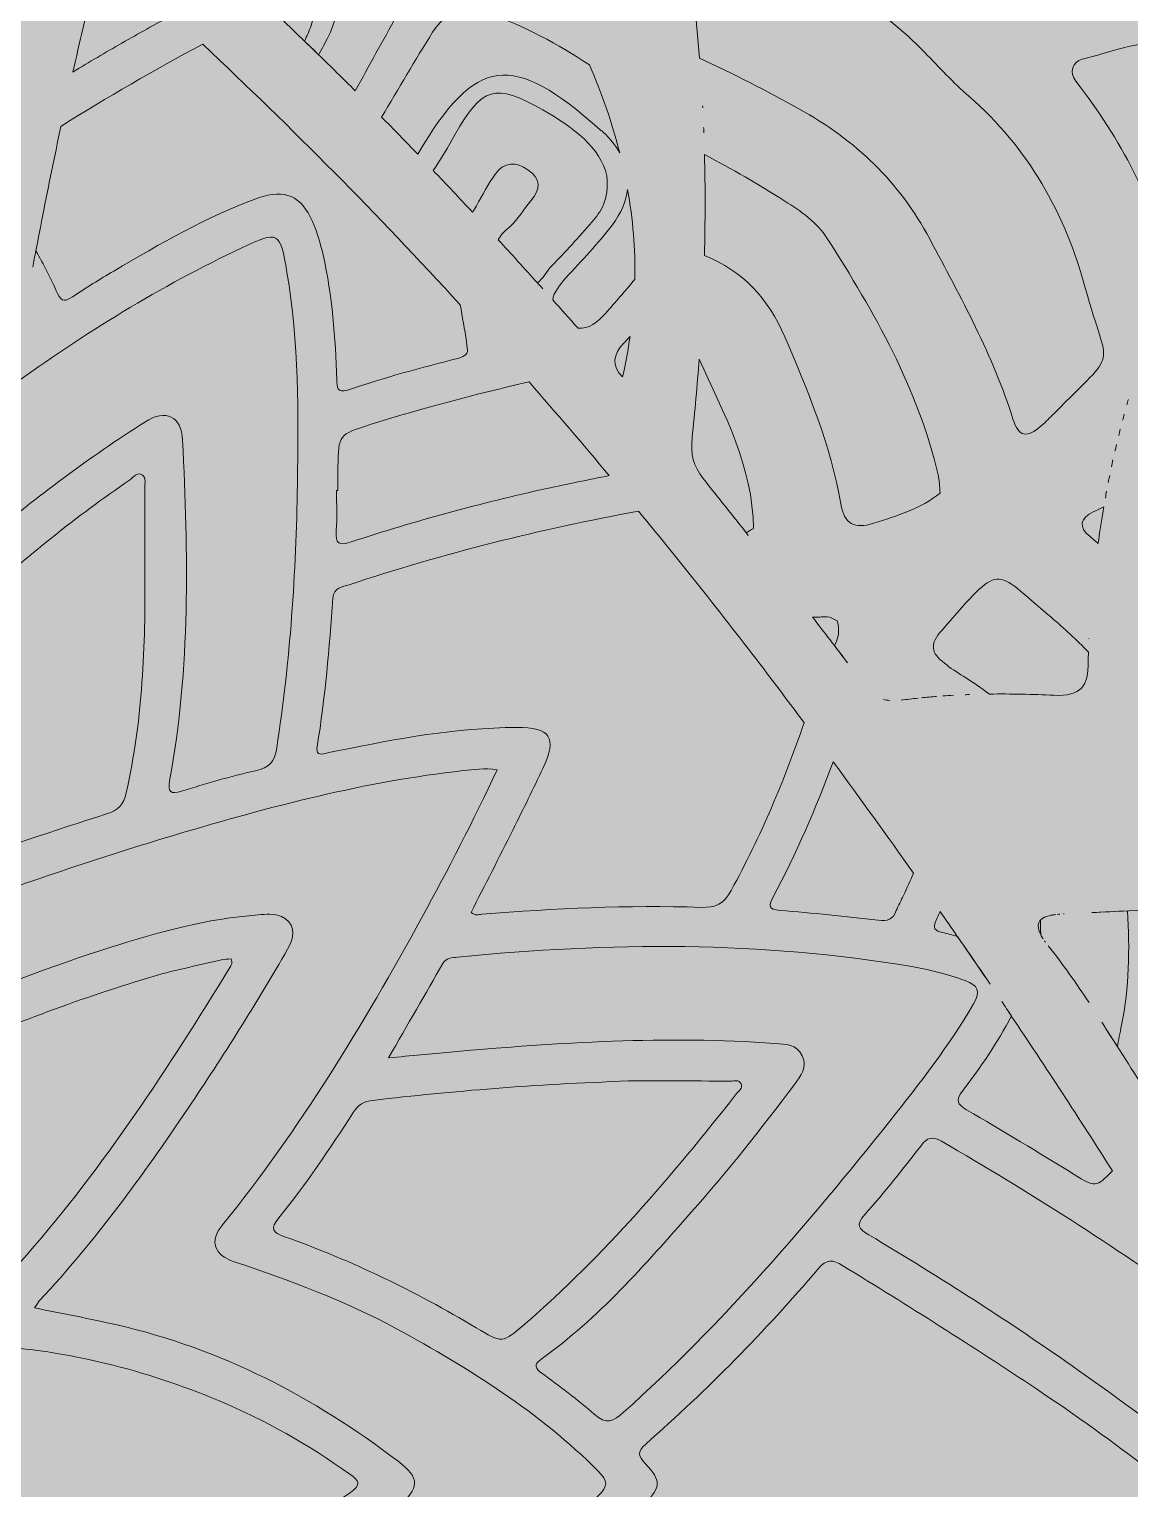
# Model space of a CAD drawing. Extents: x 31 to 2970, y -2969 to -30.
# Drawn here: x 1635.6 to 1956.8, y -1501.5 to -1075.3 of the extents above; entities that cross this region are included whole.
import ezdxf

# ---------------------------------------------------------------- set-up
doc = ezdxf.new("R2010")
doc.units = 0
doc.header["$MEASUREMENT"] = 0
doc.layers.add('Layer 1', color=7, linetype='Continuous')

# ---------------------------------------------------------------- blocks, each defined once
blk = doc.blocks.new('block 2')
at = {"layer": 'Layer 1', "lineweight": 0}
for points, knots in [([(1738.3, -1051.33), (1745.18, -1056.68), (1747.3, -1063.29), (1742.84, -1071.37), (1738.76, -1078.68), (1734.76, -1085.99), (1730.72, -1093.33), (1727.18, -1089.79), (1723.61, -1086.29), (1720.03, -1082.79), (1707.57, -1070.68), (1694.84, -1058.83), (1681.72, -1047.37), (1683.41, -1046.83), (1685.3, -1046.49), (1687.37, -1046.41), (1697.03, -1048.68), (1706.95, -1051.64), (1714.72, -1059.37), (1719.03, -1063.68), (1719.84, -1068.49), (1717.84, -1074.25), (1717.3, -1075.83), (1716.64, -1077.33), (1715.91, -1078.79), (1717.3, -1080.14), (1718.68, -1081.45), (1720.03, -1082.79), (1720.53, -1081.91), (1720.99, -1081.02), (1721.49, -1080.14), (1727.61, -1069.22), (1726.87, -1062.22), (1717.57, -1054.25), (1708.26, -1046.29), (1697.1, -1042.25), (1686.49, -1041.02), (1682.57, -1041.06), (1679.34, -1041.68), (1676.68, -1042.87), (1671.45, -1038.37), (1666.14, -1033.91), (1660.84, -1029.52), (1664.76, -1023.64), (1673.22, -1023.72), (1679.49, -1024.95), (1700.99, -1029.1), (1720.84, -1037.83), (1738.3, -1051.33)], [0, 0, 0, 0, 1, 1, 1, 2, 2, 2, 3, 3, 3, 4, 4, 4, 5, 5, 5, 6, 6, 6, 7, 7, 7, 8, 8, 8, 9, 9, 9, 10, 10, 10, 11, 11, 11, 12, 12, 12, 13, 13, 13, 14, 14, 14, 15, 15, 15, 16, 16, 16, 16]), ([(1943.75, -1150.82), (1950.6, -1176.07), (1953.9, -1167.83), (1934.59, -1187.61), (1933.43, -1188.8), (1932.25, -1189.97), (1931, -1191.07), (1926.74, -1194.83), (1924.31, -1194.43), (1922.67, -1189.18), (1916.87, -1170.56), (1907.48, -1153.67), (1898.37, -1136.57), (1889.46, -1119.85), (1876.73, -1107.74), (1860.21, -1098.56), (1850.71, -1093.28), (1841.08, -1088.32), (1831.19, -1083.8), (1831.19, -1083.8), (1831.19, -1083.8), (1831.19, -1083.8), (1830.25, -1071.92), (1828.89, -1060.07), (1827.06, -1048.27), (1831.59, -1048.09), (1837.75, -1051.02), (1851.88, -1055.27), (1869.26, -1060.5), (1884.33, -1068.99), (1896.88, -1082.06), (1901.09, -1086.45), (1905.26, -1090.93), (1909.83, -1094.92), (1927.11, -1109.97), (1937.85, -1129.03), (1943.75, -1150.82)], [0, 0, 0, 0, 1, 1, 1, 2, 2, 2, 3, 3, 3, 4, 4, 4, 5, 5, 5, 6, 6, 6, 7, 7, 7, 8, 8, 8, 9, 9, 9, 10, 10, 10, 11, 11, 11, 12, 12, 12, 12]), ([(1662.64, -1079.38), (1657.83, -1082.13), (1653.07, -1084.95), (1648.33, -1087.83), (1650.26, -1079.18), (1652.26, -1070.52), (1654.34, -1061.87), (1655.83, -1055.68), (1657.68, -1053.18), (1663.07, -1058.64), (1664.6, -1060.18), (1666.45, -1061.41), (1668.07, -1062.87), (1671.14, -1065.64), (1674.13, -1068.5), (1677.17, -1071.3), (1672.29, -1073.93), (1667.45, -1076.62), (1662.64, -1079.38)], [0, 0, 0, 0, 1, 1, 1, 2, 2, 2, 3, 3, 3, 4, 4, 4, 5, 5, 5, 6, 6, 6, 6]), ([(1753.3, -1076.22), (1756.99, -1070.37), (1762.8, -1068.1), (1769.34, -1070.52), (1780.03, -1074.49), (1789.91, -1079.6), (1799.07, -1085.76), (1802.72, -1094.22), (1805.72, -1102.76), (1807.91, -1111.45), (1806.72, -1109.33), (1805.11, -1107.33), (1803.07, -1105.37), (1802.8, -1105.14), (1802.49, -1104.95), (1802.22, -1104.72), (1776.45, -1081.79), (1765.95, -1082.99), (1748.95, -1111.83), (1745.45, -1108.18), (1741.95, -1104.56), (1738.41, -1100.99), (1743.3, -1092.68), (1748.22, -1084.41), (1753.3, -1076.22)], [0, 0, 0, 0, 1, 1, 1, 2, 2, 2, 3, 3, 3, 4, 4, 4, 5, 5, 5, 6, 6, 6, 7, 7, 7, 8, 8, 8, 8]), ([(1761.34, -1155.79), (1761.99, -1159.37), (1762.64, -1162.91), (1763.18, -1166.53), (1763.22, -1166.99), (1763.3, -1167.49), (1763.41, -1168.29), (1763.84, -1170.03), (1762.8, -1170.87), (1760.91, -1171.37), (1749.99, -1174.1), (1739.18, -1177.1), (1728.49, -1180.68), (1725.34, -1181.76), (1725.41, -1179.76), (1725.34, -1177.64), (1724.91, -1165.41), (1724.07, -1153.22), (1721.34, -1141.22), (1720.57, -1137.91), (1719.57, -1134.6), (1718.22, -1131.49), (1715.03, -1124.02), (1710.14, -1121.87), (1702.49, -1124.6), (1687.53, -1129.95), (1673.84, -1137.95), (1660.22, -1145.95), (1656.14, -1148.33), (1652.18, -1150.87), (1648.22, -1153.45), (1646.33, -1154.64), (1645.1, -1155.29), (1643.84, -1152.49), (1641.91, -1148.22), (1639.76, -1144.1), (1637.53, -1140.02), (1637.18, -1141.64), (1636.87, -1143.22), (1636.6, -1144.83), (1636.87, -1143.22), (1637.18, -1141.6), (1637.49, -1139.99), (1637.49, -1139.99), (1637.49, -1140.02), (1637.53, -1140.02), (1639.8, -1127.91), (1642.26, -1115.79), (1644.83, -1103.72), (1658.31, -1095.19), (1672.1, -1087.21), (1686.19, -1079.75), (1712.24, -1104.16), (1737.31, -1129.49), (1761.34, -1155.79)], [0, 0, 0, 0, 1, 1, 1, 2, 2, 2, 3, 3, 3, 4, 4, 4, 5, 5, 5, 6, 6, 6, 7, 7, 7, 8, 8, 8, 9, 9, 9, 10, 10, 10, 11, 11, 11, 12, 12, 12, 13, 13, 13, 14, 14, 14, 15, 15, 15, 16, 16, 16, 17, 17, 17, 18, 18, 18, 18]), ([(2010.65, -1087.26), (1993.36, -1105.58), (1979.97, -1125.65), (1969.88, -1147.23), (1969.62, -1146.98), (1969.41, -1146.72), (1969.33, -1146.42), (1963.58, -1125.93), (1954.19, -1107.3), (1941.05, -1090.55), (1939.06, -1088), (1939.99, -1084.78), (1942.89, -1084.08), (1950.92, -1082.14), (1958.78, -1078.71), (1967.2, -1079.39), (1983.03, -1080.65), (1998.99, -1080.31), (2015.43, -1082.34), (2015.43, -1082.34), (2015.43, -1082.34), (2015.43, -1082.34), (2013.82, -1083.95), (2012.22, -1085.59), (2010.65, -1087.26)], [0, 0, 0, 0, 1, 1, 1, 2, 2, 2, 3, 3, 3, 4, 4, 4, 5, 5, 5, 6, 6, 6, 7, 7, 7, 8, 8, 8, 8]), ([(1785.45, -1151.1), (1784.91, -1150.52), (1784.41, -1149.99), (1783.88, -1149.41), (1780.11, -1145.22), (1776.3, -1140.99), (1772.45, -1136.83), (1773.07, -1135.64), (1774.14, -1134.37), (1775.84, -1132.99), (1778.3, -1130.99), (1779.76, -1127.83), (1781.95, -1125.45), (1785.11, -1121.99), (1784.72, -1118.83), (1781.11, -1116.37), (1777.8, -1114.06), (1774.18, -1113.95), (1771.61, -1117.6), (1769.49, -1120.52), (1767.8, -1123.76), (1766.07, -1126.91), (1765.72, -1127.6), (1765.34, -1128.18), (1764.95, -1128.76), (1761.14, -1124.68), (1757.34, -1120.6), (1753.45, -1116.56), (1755.76, -1113.22), (1757.8, -1109.68), (1759.8, -1106.18), (1767.88, -1092.06), (1771.3, -1090.95), (1785.45, -1098.91), (1794.38, -1103.95), (1802.38, -1110.02), (1804.14, -1118.1), (1804.84, -1125.45), (1802.34, -1128.6), (1799.76, -1131.64), (1795.99, -1136.02), (1792.11, -1140.33), (1788.07, -1144.45), (1786.61, -1145.95), (1785.49, -1148.22), (1783.91, -1149.41), (1784.41, -1149.99), (1784.95, -1150.52), (1785.45, -1151.1)], [0, 0, 0, 0, 1, 1, 1, 2, 2, 2, 3, 3, 3, 4, 4, 4, 5, 5, 5, 6, 6, 6, 7, 7, 7, 8, 8, 8, 9, 9, 9, 10, 10, 10, 11, 11, 11, 12, 12, 12, 13, 13, 13, 14, 14, 14, 15, 15, 15, 16, 16, 16, 16]), ([(1832.13, -1098.31), (1832.12, -1098.1), (1832.11, -1097.89), (1832.1, -1097.67), (1832.11, -1097.89), (1832.12, -1098.1), (1832.13, -1098.31)], [0, 0, 0, 0, 1, 1, 1, 2, 2, 2, 2]), ([(1832.45, -1105.55), (1832.43, -1105.05), (1832.41, -1104.54), (1832.39, -1104.03), (1832.41, -1104.54), (1832.43, -1105.05), (1832.45, -1105.55)], [0, 0, 0, 0, 1, 1, 1, 2, 2, 2, 2]), ([(1882.03, -1219.58), (1876.41, -1221.36), (1873.39, -1219.73), (1872.43, -1213.95), (1869.57, -1196.77), (1862.81, -1181.01), (1856.07, -1165.14), (1851.28, -1153.87), (1843.91, -1146.01), (1832.62, -1141.37), (1832.62, -1141.37), (1832.62, -1141.38), (1832.61, -1141.39), (1832.87, -1131.54), (1832.89, -1121.71), (1832.65, -1111.88), (1832.65, -1111.91), (1832.65, -1111.93), (1832.65, -1111.96), (1840.65, -1116.1), (1848.44, -1120.67), (1856.07, -1125.51), (1860.8, -1128.51), (1865.4, -1131.64), (1868.47, -1136.43), (1882.26, -1158.03), (1894.9, -1180.17), (1900.85, -1205.45), (1901.23, -1207.03), (1901.21, -1208.71), (1901.42, -1210.76), (1895.73, -1215.34), (1888.82, -1217.43), (1882.03, -1219.58)], [0, 0, 0, 0, 1, 1, 1, 2, 2, 2, 3, 3, 3, 4, 4, 4, 5, 5, 5, 6, 6, 6, 7, 7, 7, 8, 8, 8, 9, 9, 9, 10, 10, 10, 11, 11, 11, 11]), ([(1803.76, -1158.29), (1801.45, -1160.91), (1798.8, -1162.95), (1795.76, -1162.64), (1793.26, -1159.87), (1790.8, -1157.1), (1788.34, -1154.37), (1788.64, -1152.1), (1790.38, -1150.06), (1792.22, -1147.95), (1796.8, -1142.83), (1801.64, -1137.91), (1805.76, -1132.45), (1808.34, -1128.99), (1809.8, -1125.52), (1810.22, -1122.1), (1811.76, -1130.72), (1812.49, -1139.45), (1812.3, -1148.41), (1809.49, -1151.72), (1806.68, -1155.06), (1803.76, -1158.29)], [0, 0, 0, 0, 1, 1, 1, 2, 2, 2, 3, 3, 3, 4, 4, 4, 5, 5, 5, 6, 6, 6, 7, 7, 7, 7]), ([(1680.3, -1195.33), (1679.95, -1188.26), (1675.49, -1186.1), (1669.3, -1190.03), (1653.1, -1200.33), (1637.83, -1211.72), (1623.37, -1223.99), (1622.49, -1229.95), (1621.68, -1235.91), (1620.91, -1241.83), (1634.72, -1229.33), (1649.33, -1217.64), (1664.87, -1206.95), (1665.95, -1206.18), (1667.03, -1204.49), (1668.6, -1205.49), (1669.76, -1206.26), (1669.3, -1207.91), (1669.3, -1209.18), (1669.33, -1217.33), (1669.33, -1225.49), (1669.33, -1233.6), (1669.49, -1255.33), (1668.72, -1276.95), (1663.87, -1298.26), (1663.1, -1301.72), (1661.6, -1303.37), (1658.14, -1304.45), (1642.84, -1309.26), (1627.68, -1314.45), (1612.6, -1319.95), (1615.64, -1283.99), (1619.53, -1248.1), (1625.03, -1212.37), (1626.72, -1201.41), (1628.49, -1190.45), (1630.37, -1179.53), (1651.53, -1164.14), (1673.8, -1150.41), (1697.61, -1139.18), (1708.41, -1134.1), (1708.72, -1134.26), (1710.8, -1146.33), (1714.3, -1166.83), (1714.11, -1187.53), (1713.84, -1208.26), (1713.45, -1233.99), (1711.76, -1259.68), (1707.8, -1285.18), (1707.18, -1289.18), (1705.61, -1290.95), (1701.64, -1291.83), (1694.34, -1293.45), (1687.14, -1295.64), (1679.99, -1297.8), (1676.87, -1298.72), (1675.91, -1298.14), (1676.53, -1294.76), (1682.64, -1261.8), (1681.99, -1228.56), (1680.3, -1195.33)], [0, 0, 0, 0, 1, 1, 1, 2, 2, 2, 3, 3, 3, 4, 4, 4, 5, 5, 5, 6, 6, 6, 7, 7, 7, 8, 8, 8, 9, 9, 9, 10, 10, 10, 11, 11, 11, 12, 12, 12, 13, 13, 13, 14, 14, 14, 15, 15, 15, 16, 16, 16, 17, 17, 17, 18, 18, 18, 19, 19, 19, 20, 20, 20, 20]), ([(1832.03, -1156.52), (1832.03, -1156.5), (1832.03, -1156.49), (1832.04, -1156.47), (1832.03, -1156.49), (1832.03, -1156.5), (1832.03, -1156.52)], [0, 0, 0, 0, 1, 1, 1, 2, 2, 2, 2]), ([(1810.91, -1165.03), (1810.38, -1168.95), (1809.64, -1172.87), (1808.72, -1176.87), (1805.45, -1173.56), (1805.99, -1170.29), (1809.11, -1166.95), (1809.72, -1166.29), (1810.3, -1165.68), (1810.91, -1165.03)], [0, 0, 0, 0, 1, 1, 1, 2, 2, 2, 3, 3, 3, 3]), ([(1831.09, -1171.64), (1838.29, -1187.54), (1846.8, -1203.04), (1846.92, -1221.13), (1846.13, -1221.53), (1845.46, -1222.02), (1844.82, -1222.34), (1845.02, -1222.6), (1845.23, -1222.86), (1845.43, -1223.12), (1841.05, -1217.58), (1836.66, -1212.05), (1832.26, -1206.53), (1829.38, -1202.83), (1828.53, -1199.41), (1829.03, -1194.64), (1829.84, -1186.98), (1830.53, -1179.31), (1831.09, -1171.64)], [0, 0, 0, 0, 1, 1, 1, 2, 2, 2, 3, 3, 3, 4, 4, 4, 5, 5, 5, 6, 6, 6, 6]), ([(1725.26, -1210.06), (1725.26, -1210.06), (1725.68, -1210.06), (1725.68, -1210.06), (1725.68, -1207.79), (1725.64, -1205.53), (1725.68, -1203.22), (1725.84, -1193.76), (1725.8, -1193.68), (1735.03, -1190.79), (1750.38, -1185.99), (1765.8, -1181.87), (1781.41, -1178.33), (1781.41, -1178.33), (1781.45, -1178.33), (1781.45, -1178.33), (1789.34, -1187.37), (1797.14, -1196.45), (1804.84, -1205.68), (1798.72, -1206.87), (1792.64, -1208.14), (1786.57, -1209.45), (1767.3, -1213.68), (1748.26, -1218.87), (1729.53, -1225.03), (1725.91, -1226.22), (1724.91, -1225.56), (1725.18, -1221.8), (1725.49, -1217.91), (1725.26, -1213.99), (1725.26, -1210.06)], [0, 0, 0, 0, 1, 1, 1, 2, 2, 2, 3, 3, 3, 4, 4, 4, 5, 5, 5, 6, 6, 6, 7, 7, 7, 8, 8, 8, 9, 9, 9, 10, 10, 10, 10]), ([(1955.89, -1185.01), (1956.04, -1184.48), (1956.19, -1183.95), (1956.35, -1183.42), (1956.19, -1183.95), (1956.04, -1184.48), (1955.89, -1185.01)], [0, 0, 0, 0, 1, 1, 1, 2, 2, 2, 2]), ([(1954.67, -1189.48), (1954.82, -1188.9), (1954.98, -1188.33), (1955.13, -1187.75), (1954.98, -1188.33), (1954.82, -1188.9), (1954.67, -1189.48)], [0, 0, 0, 0, 1, 1, 1, 2, 2, 2, 2]), ([(1953.52, -1193.97), (1953.67, -1193.36), (1953.82, -1192.76), (1953.97, -1192.15), (1953.82, -1192.76), (1953.67, -1193.36), (1953.52, -1193.97)], [0, 0, 0, 0, 1, 1, 1, 2, 2, 2, 2]), ([(1952.44, -1198.51), (1952.59, -1197.87), (1952.73, -1197.23), (1952.88, -1196.6), (1952.73, -1197.23), (1952.59, -1197.87), (1952.44, -1198.51)], [0, 0, 0, 0, 1, 1, 1, 2, 2, 2, 2]), ([(1951.43, -1203.07), (1951.57, -1202.41), (1951.71, -1201.75), (1951.86, -1201.09), (1951.71, -1201.75), (1951.57, -1202.41), (1951.43, -1203.07)], [0, 0, 0, 0, 1, 1, 1, 2, 2, 2, 2]), ([(1950.5, -1207.66), (1950.63, -1206.98), (1950.76, -1206.3), (1950.9, -1205.62), (1950.76, -1206.3), (1950.63, -1206.98), (1950.5, -1207.66)], [0, 0, 0, 0, 1, 1, 1, 2, 2, 2, 2]), ([(1949.63, -1212.23), (1949.76, -1211.55), (1949.87, -1210.87), (1950, -1210.2), (1949.87, -1210.87), (1949.76, -1211.55), (1949.63, -1212.23)], [0, 0, 0, 0, 1, 1, 1, 2, 2, 2, 2]), ([(1851.07, -1263.6), (1854.65, -1268.33), (1858.18, -1273.07), (1861.72, -1277.8), (1855.99, -1294.57), (1849.07, -1310.95), (1840.45, -1326.76), (1838.3, -1330.64), (1835.95, -1331.83), (1831.64, -1331.72), (1810.26, -1331.03), (1788.95, -1332.03), (1767.64, -1333.72), (1766.72, -1333.8), (1765.72, -1334.3), (1764.53, -1333.18), (1768.57, -1325.22), (1772.72, -1317.14), (1776.76, -1309.03), (1779.76, -1303.07), (1782.68, -1297.03), (1785.53, -1290.99), (1789.72, -1282.1), (1787.72, -1279.14), (1777.72, -1279.18), (1760.18, -1279.33), (1743.03, -1282.41), (1725.91, -1285.95), (1724.64, -1286.18), (1723.34, -1286.37), (1722.11, -1286.76), (1720.18, -1287.37), (1719.26, -1286.83), (1719.61, -1284.76), (1721.95, -1270.41), (1723.14, -1255.95), (1724.18, -1241.49), (1724.41, -1238.22), (1726.91, -1238.22), (1728.95, -1237.53), (1756.61, -1228.33), (1784.76, -1221.33), (1813.38, -1216.03), (1826.22, -1231.6), (1838.8, -1247.49), (1851.07, -1263.6)], [0, 0, 0, 0, 1, 1, 1, 2, 2, 2, 3, 3, 3, 4, 4, 4, 5, 5, 5, 6, 6, 6, 7, 7, 7, 8, 8, 8, 9, 9, 9, 10, 10, 10, 11, 11, 11, 12, 12, 12, 13, 13, 13, 14, 14, 14, 15, 15, 15, 15]), ([(1947.69, -1224.3), (1947.63, -1224.69), (1947.58, -1225.09), (1947.52, -1225.48), (1946.74, -1224.81), (1945.96, -1224.14), (1945.16, -1223.48), (1941.68, -1220.61), (1942.24, -1218.1), (1946.29, -1216.17), (1947.25, -1215.72), (1948.21, -1215.25), (1949.17, -1214.81), (1948.63, -1217.95), (1948.14, -1221.11), (1947.69, -1224.3)], [0, 0, 0, 0, 1, 1, 1, 2, 2, 2, 3, 3, 3, 4, 4, 4, 5, 5, 5, 5]), ([(1944.68, -1257.17), (1944.68, -1257.16), (1944.68, -1257.15), (1944.68, -1257.15), (1944.66, -1258.12), (1944.64, -1259.09), (1944.65, -1260.06), (1944.69, -1267.03), (1942.65, -1270.18), (1934.61, -1269.8), (1928.34, -1269.49), (1922.06, -1269.36), (1915.78, -1269.44), (1915.79, -1269.44), (1915.8, -1269.44), (1915.8, -1269.44), (1913.35, -1267.59), (1910.81, -1265.84), (1908.15, -1264.22), (1906.26, -1263.06), (1904.42, -1261.81), (1902.67, -1260.45), (1898.67, -1257.33), (1898.29, -1254.93), (1901.97, -1250.75), (1919.55, -1230.79), (1916.38, -1232.41), (1933.83, -1247.04), (1937.64, -1250.24), (1941.24, -1253.63), (1944.68, -1257.17)], [0, 0, 0, 0, 1, 1, 1, 2, 2, 2, 3, 3, 3, 4, 4, 4, 5, 5, 5, 6, 6, 6, 7, 7, 7, 8, 8, 8, 9, 9, 9, 10, 10, 10, 10]), ([(1874.38, -1260.29), (1871, -1255.84), (1867.6, -1251.41), (1864.17, -1246.99), (1864.18, -1247.01), (1864.19, -1247.02), (1864.2, -1247.03), (1865.61, -1246.97), (1867.01, -1246.93), (1868.42, -1246.87), (1869.35, -1246.83), (1870.32, -1247.65), (1871.34, -1248.1), (1872.25, -1250.8), (1871.65, -1253.15), (1870.63, -1255.37), (1871.89, -1257), (1873.13, -1258.65), (1874.38, -1260.29)], [0, 0, 0, 0, 1, 1, 1, 2, 2, 2, 3, 3, 3, 4, 4, 4, 5, 5, 5, 6, 6, 6, 6]), ([(1944.79, -1253.16), (1944.79, -1253.18), (1944.79, -1253.2), (1944.79, -1253.21), (1944.79, -1253.2), (1944.79, -1253.18), (1944.79, -1253.16)], [0, 0, 0, 0, 1, 1, 1, 2, 2, 2, 2]), ([(1902.18, -1270), (1903.22, -1269.93), (1904.26, -1269.86), (1905.3, -1269.8), (1904.26, -1269.86), (1903.22, -1269.93), (1902.18, -1270)], [0, 0, 0, 0, 1, 1, 1, 2, 2, 2, 2]), ([(1908.69, -1269.64), (1909.14, -1269.62), (1909.59, -1269.6), (1910.03, -1269.59), (1909.59, -1269.6), (1909.14, -1269.62), (1908.69, -1269.64)], [0, 0, 0, 0, 1, 1, 1, 2, 2, 2, 2]), ([(1884.89, -1270.97), (1885.48, -1271.15), (1886.09, -1271.27), (1886.73, -1271.32), (1886.09, -1271.26), (1885.48, -1271.15), (1884.89, -1270.97)], [0, 0, 0, 0, 1, 1, 1, 2, 2, 2, 2]), ([(1890.03, -1271.22), (1891.67, -1271), (1893.32, -1270.81), (1894.96, -1270.64), (1893.32, -1270.81), (1891.67, -1271), (1890.03, -1271.22)], [0, 0, 0, 0, 1, 1, 1, 2, 2, 2, 2]), ([(1896, -1270.53), (1897.45, -1270.38), (1898.91, -1270.25), (1900.37, -1270.14), (1898.91, -1270.25), (1897.45, -1270.38), (1896, -1270.53)], [0, 0, 0, 0, 1, 1, 1, 2, 2, 2, 2]), ([(1668.22, -1686.22), (1647.91, -1679.99), (1627.83, -1673.03), (1607.91, -1665.61), (1607.45, -1655.95), (1606.99, -1646.3), (1606.64, -1636.65), (1624.03, -1644.03), (1641.68, -1650.8), (1659.76, -1656.57), (1674.37, -1661.22), (1689.14, -1665.38), (1704.57, -1665.99), (1711.95, -1666.3), (1714.57, -1661.99), (1710.87, -1655.76), (1689.57, -1619.8), (1667.26, -1584.57), (1638.83, -1553.65), (1638.22, -1552.95), (1637.33, -1552.38), (1637.49, -1550.88), (1637.99, -1550.76), (1638.3, -1550.65), (1638.6, -1550.57), (1677.37, -1545.15), (1712.34, -1530.68), (1743.18, -1506.45), (1749.61, -1501.41), (1749.68, -1498.38), (1743.26, -1493.45), (1718.61, -1474.64), (1691.64, -1460.61), (1661.22, -1453.64), (1653.37, -1451.84), (1645.41, -1450.34), (1637.1, -1448.64), (1637.8, -1447.68), (1638.14, -1446.99), (1638.68, -1446.41), (1654.91, -1429.11), (1668.72, -1409.95), (1681.95, -1390.34), (1692.14, -1375.18), (1701.91, -1359.76), (1710.99, -1343.91), (1713.53, -1339.49), (1712.76, -1335.95), (1709.18, -1334.37), (1706.99, -1333.45), (1704.68, -1333.76), (1702.41, -1333.91), (1687.49, -1334.99), (1673.22, -1338.95), (1659.07, -1343.45), (1642.18, -1348.87), (1625.68, -1355.14), (1609.41, -1361.99), (1610.07, -1352.3), (1610.8, -1342.6), (1611.57, -1332.91), (1633.76, -1324.72), (1656.14, -1317.14), (1678.83, -1310.37), (1706.18, -1302.22), (1733.76, -1294.95), (1762.22, -1291.8), (1765.3, -1291.45), (1768.34, -1291.03), (1772.14, -1291.53), (1765.14, -1306.57), (1757.76, -1320.72), (1750.14, -1334.72), (1732.99, -1366.07), (1714.53, -1396.61), (1691.95, -1424.45), (1688.1, -1429.22), (1689.45, -1433.18), (1695.41, -1435.18), (1711.64, -1440.68), (1727.72, -1446.57), (1742.8, -1454.76), (1764.03, -1466.34), (1784.41, -1479.07), (1801.64, -1496.34), (1804.53, -1499.18), (1804.53, -1500.64), (1801.61, -1503.53), (1788.26, -1516.91), (1772.64, -1527.18), (1756.68, -1537.03), (1737.18, -1549.07), (1716.03, -1557.38), (1694.64, -1565.22), (1689.53, -1567.11), (1688.22, -1570.72), (1691.64, -1574.95), (1723.41, -1614.49), (1747.64, -1658.57), (1770.03, -1703.8), (1770.72, -1705.19), (1772.41, -1706.76), (1771.38, -1708.19), (1770.38, -1709.57), (1768.34, -1708.49), (1766.76, -1708.34), (1732.91, -1705.46), (1700.49, -1696.11), (1668.22, -1686.22)], [0, 0, 0, 0, 1, 1, 1, 2, 2, 2, 3, 3, 3, 4, 4, 4, 5, 5, 5, 6, 6, 6, 7, 7, 7, 8, 8, 8, 9, 9, 9, 10, 10, 10, 11, 11, 11, 12, 12, 12, 13, 13, 13, 14, 14, 14, 15, 15, 15, 16, 16, 16, 17, 17, 17, 18, 18, 18, 19, 19, 19, 20, 20, 20, 21, 21, 21, 22, 22, 22, 23, 23, 23, 24, 24, 24, 25, 25, 25, 26, 26, 26, 27, 27, 27, 28, 28, 28, 29, 29, 29, 30, 30, 30, 31, 31, 31, 32, 32, 32, 33, 33, 33, 34, 34, 34, 35, 35, 35, 36, 36, 36, 36]), ([(1893.65, -1321.76), (1892.68, -1323.95), (1891.72, -1326.1), (1890.72, -1328.26), (1890.03, -1329.76), (1889.18, -1331.14), (1888.61, -1332.68), (1887.65, -1335.3), (1886.03, -1335.8), (1883.3, -1335.49), (1873.76, -1334.34), (1864.18, -1333.37), (1854.61, -1332.6), (1851.3, -1332.33), (1851.26, -1331.37), (1852.61, -1328.8), (1859.45, -1315.91), (1865.18, -1302.72), (1870.22, -1289.26), (1878.15, -1300.03), (1885.95, -1310.87), (1893.65, -1321.76)], [0, 0, 0, 0, 1, 1, 1, 2, 2, 2, 3, 3, 3, 4, 4, 4, 5, 5, 5, 6, 6, 6, 7, 7, 7, 7]), ([(1906.49, -1340.22), (1909.68, -1344.87), (1912.88, -1349.49), (1915.99, -1354.18), (1912.84, -1349.49), (1909.65, -1344.84), (1906.42, -1340.18), (1904.99, -1339.8), (1903.53, -1339.41), (1902.07, -1339.07), (1899.88, -1338.57), (1899.11, -1337.8), (1900.26, -1335.41), (1900.65, -1334.57), (1901.03, -1333.76), (1901.42, -1332.91), (1903.11, -1335.34), (1904.76, -1337.76), (1906.42, -1340.18), (1906.45, -1340.22), (1906.45, -1340.22), (1906.49, -1340.22)], [0, 0, 0, 0, 1, 1, 1, 2, 2, 2, 3, 3, 3, 4, 4, 4, 5, 5, 5, 6, 6, 6, 7, 7, 7, 7]), ([(1934.35, -1333.93), (1934.62, -1333.89), (1934.89, -1333.85), (1935.18, -1333.81), (1934.89, -1333.85), (1934.61, -1333.89), (1934.35, -1333.93)], [0, 0, 0, 0, 1, 1, 1, 2, 2, 2, 2]), ([(1935.6, -1333.77), (1935.83, -1333.75), (1936.06, -1333.73), (1936.3, -1333.71), (1936.06, -1333.73), (1935.83, -1333.75), (1935.6, -1333.77)], [0, 0, 0, 0, 1, 1, 1, 2, 2, 2, 2]), ([(1937.53, -1333.64), (1937.5, -1333.64), (1937.48, -1333.65), (1937.45, -1333.65), (1937.48, -1333.65), (1937.5, -1333.64), (1937.53, -1333.64), (1937.54, -1333.64), (1937.56, -1333.64), (1937.57, -1333.64), (1937.56, -1333.64), (1937.54, -1333.64), (1937.53, -1333.64)], [0, 0, 0, 0, 1, 1, 1, 2, 2, 2, 3, 3, 3, 4, 4, 4, 4]), ([(1983.89, -1354.09), (1983.26, -1362.94), (1982.75, -1371.8), (1981.94, -1380.63), (1981.6, -1384.37), (1979.23, -1386.52), (1975.35, -1386.74), (1974.24, -1386.8), (1973.13, -1386.89), (1972.02, -1386.88), (1968.17, -1386.82), (1964.98, -1386.87), (1962.36, -1386.83), (1957.79, -1379.61), (1953.2, -1372.41), (1948.57, -1365.22), (1950.1, -1367.6), (1951.62, -1369.99), (1953.15, -1372.37), (1953.48, -1370.53), (1953.88, -1368.46), (1954.37, -1366.12), (1956.66, -1355.12), (1956.7, -1343.92), (1956.14, -1332.73), (1952.67, -1332.89), (1949.2, -1333.07), (1945.73, -1333.25), (1957.15, -1332.66), (1968.57, -1332.01), (1979.99, -1332.26), (1980.83, -1332.28), (1981.61, -1332.25), (1982.38, -1332.21), (1982.37, -1332.21), (1982.37, -1332.21), (1982.37, -1332.21), (1983.19, -1339.47), (1983.78, -1346.75), (1983.89, -1354.09)], [0, 0, 0, 0, 1, 1, 1, 2, 2, 2, 3, 3, 3, 4, 4, 4, 5, 5, 5, 6, 6, 6, 7, 7, 7, 8, 8, 8, 9, 9, 9, 10, 10, 10, 11, 11, 11, 12, 12, 12, 13, 13, 13, 13]), ([(1930.77, -1339.69), (1929.29, -1336.79), (1930.1, -1335.21), (1932.43, -1334.39), (1931.67, -1334.66), (1931.07, -1335.02), (1930.66, -1335.47), (1930.71, -1336.87), (1930.75, -1338.28), (1930.77, -1339.69)], [0, 0, 0, 0, 1, 1, 1, 2, 2, 2, 3, 3, 3, 3]), ([(1932.45, -1334.39), (1932.7, -1334.3), (1932.96, -1334.22), (1933.24, -1334.15), (1932.96, -1334.22), (1932.7, -1334.3), (1932.45, -1334.39)], [0, 0, 0, 0, 1, 1, 1, 2, 2, 2, 2]), ([(1933.32, -1334.14), (1933.59, -1334.07), (1933.86, -1334.01), (1934.16, -1333.96), (1933.86, -1334.01), (1933.58, -1334.07), (1933.32, -1334.14)], [0, 0, 0, 0, 1, 1, 1, 2, 2, 2, 2]), ([(1893.11, -1348.99), (1898.42, -1349.91), (1903.61, -1351.26), (1908.68, -1353.1), (1912.45, -1354.45), (1913.38, -1356.18), (1911.18, -1359.91), (1904.03, -1372.03), (1895.49, -1383.14), (1886.76, -1394.1), (1862.72, -1424.14), (1837.84, -1453.41), (1809.03, -1479.14), (1806.03, -1481.8), (1803.95, -1482.84), (1800.49, -1479.72), (1795.65, -1475.38), (1790.3, -1471.61), (1785.14, -1467.68), (1783.38, -1466.34), (1782.61, -1465.3), (1784.91, -1463.68), (1801.76, -1451.64), (1815.22, -1436.11), (1828.8, -1420.72), (1839.38, -1408.76), (1849.3, -1396.22), (1858.88, -1383.45), (1860.8, -1380.87), (1862.72, -1378.41), (1861.18, -1375.07), (1859.61, -1371.64), (1856.34, -1371.68), (1853.22, -1371.45), (1821.57, -1369.18), (1790.03, -1371.18), (1758.53, -1373.95), (1752.84, -1374.45), (1747.18, -1375.03), (1740.41, -1375.68), (1746.11, -1365.84), (1751.18, -1356.95), (1756.3, -1348.1), (1757.26, -1346.45), (1758.95, -1346.41), (1760.57, -1346.26), (1804.88, -1341.87), (1849.07, -1341.53), (1893.11, -1348.99)], [0, 0, 0, 0, 1, 1, 1, 2, 2, 2, 3, 3, 3, 4, 4, 4, 5, 5, 5, 6, 6, 6, 7, 7, 7, 8, 8, 8, 9, 9, 9, 10, 10, 10, 11, 11, 11, 12, 12, 12, 13, 13, 13, 14, 14, 14, 15, 15, 15, 16, 16, 16, 16]), ([(1931.48, -1340.9), (1931.21, -1340.48), (1930.97, -1340.07), (1930.77, -1339.69), (1930.97, -1340.07), (1931.21, -1340.48), (1931.48, -1340.9)], [0, 0, 0, 0, 1, 1, 1, 2, 2, 2, 2]), ([(1932.15, -1341.88), (1932.05, -1341.74), (1931.95, -1341.6), (1931.86, -1341.46), (1931.95, -1341.6), (1932.05, -1341.74), (1932.15, -1341.88)], [0, 0, 0, 0, 1, 1, 1, 2, 2, 2, 2]), ([(1944.87, -1359.52), (1941.13, -1353.85), (1937.23, -1348.27), (1932.99, -1342.99), (1932.99, -1342.99), (1932.99, -1342.98), (1932.98, -1342.98), (1932.99, -1342.98), (1932.99, -1342.99), (1932.99, -1342.99), (1937.23, -1348.27), (1941.13, -1353.85), (1944.87, -1359.52)], [0, 0, 0, 0, 1, 1, 1, 2, 2, 2, 3, 3, 3, 4, 4, 4, 4]), ([(1616.95, -1455.95), (1618.03, -1459.03), (1620.64, -1459.61), (1623.6, -1459.76), (1646.99, -1461.03), (1669.37, -1466.76), (1690.84, -1475.72), (1704.34, -1481.34), (1717.11, -1488.64), (1729.14, -1497.18), (1731.99, -1499.18), (1732.49, -1500.3), (1729.3, -1502.57), (1697.72, -1524.68), (1662.68, -1536.99), (1624.33, -1539.95), (1622.03, -1540.15), (1619.64, -1540.15), (1618.07, -1542.11), (1615.76, -1544.95), (1615.91, -1547.95), (1618.57, -1550.38), (1646.57, -1575.8), (1666.57, -1607.38), (1686.87, -1638.72), (1689.76, -1643.22), (1692.49, -1647.84), (1695.8, -1653.22), (1688.68, -1652.69), (1682.64, -1651.03), (1676.68, -1649.38), (1652.45, -1642.61), (1629.1, -1633.53), (1606.1, -1623.57), (1605.03, -1592.53), (1604.45, -1561.45), (1604.37, -1530.38), (1603.72, -1483.18), (1604.76, -1435.99), (1607.64, -1388.95), (1607.91, -1384.34), (1608.22, -1379.76), (1608.53, -1375.18), (1628.72, -1366.53), (1649.26, -1358.64), (1670.41, -1352.26), (1677.26, -1350.18), (1684.34, -1348.8), (1691.3, -1347.1), (1692.37, -1346.87), (1693.49, -1346.87), (1694.49, -1346.76), (1695.07, -1347.91), (1694.57, -1348.6), (1694.14, -1349.3), (1676.22, -1378.49), (1657.57, -1407.18), (1634.95, -1433.07), (1630.22, -1438.45), (1625.26, -1443.64), (1619.76, -1448.26), (1617.3, -1450.38), (1615.8, -1452.72), (1616.95, -1455.95)], [0, 0, 0, 0, 1, 1, 1, 2, 2, 2, 3, 3, 3, 4, 4, 4, 5, 5, 5, 6, 6, 6, 7, 7, 7, 8, 8, 8, 9, 9, 9, 10, 10, 10, 11, 11, 11, 12, 12, 12, 13, 13, 13, 14, 14, 14, 15, 15, 15, 16, 16, 16, 17, 17, 17, 18, 18, 18, 19, 19, 19, 20, 20, 20, 21, 21, 21, 21]), ([(1951.69, -1408.64), (1946.92, -1413.64), (1946.72, -1413.49), (1940.53, -1409.68), (1930.15, -1403.34), (1919.72, -1396.95), (1909.15, -1390.8), (1906.38, -1389.18), (1905.92, -1388.03), (1907.92, -1385.37), (1913.22, -1378.41), (1918.22, -1371.26), (1922.18, -1363.45), (1921.27, -1362.03), (1920.35, -1360.63), (1919.41, -1359.22), (1920.35, -1360.62), (1921.28, -1362.02), (1922.22, -1363.41), (1922.22, -1363.41), (1922.22, -1363.45), (1922.18, -1363.45), (1932.26, -1378.41), (1942.07, -1393.45), (1951.69, -1408.64)], [0, 0, 0, 0, 1, 1, 1, 2, 2, 2, 3, 3, 3, 4, 4, 4, 5, 5, 5, 6, 6, 6, 7, 7, 7, 8, 8, 8, 8]), ([(1780.34, -1453.3), (1773.64, -1459.07), (1773.57, -1459.03), (1765.99, -1454.45), (1748.22, -1443.8), (1729.64, -1434.8), (1710.11, -1427.87), (1706.49, -1426.57), (1705.84, -1425.57), (1708.45, -1422.37), (1716.3, -1412.61), (1723.34, -1402.18), (1730.11, -1391.64), (1731.57, -1389.34), (1733.3, -1388.37), (1735.95, -1388.07), (1759.26, -1385.34), (1782.61, -1383.37), (1810.49, -1382.41), (1817.45, -1382.41), (1828.88, -1382.37), (1840.26, -1382.45), (1841.3, -1382.45), (1842.76, -1381.91), (1843.34, -1383.22), (1843.91, -1384.49), (1842.65, -1385.26), (1841.99, -1386.1), (1823.18, -1410.11), (1803.45, -1433.26), (1780.34, -1453.3)], [0, 0, 0, 0, 1, 1, 1, 2, 2, 2, 3, 3, 3, 4, 4, 4, 5, 5, 5, 6, 6, 6, 7, 7, 7, 8, 8, 8, 9, 9, 9, 10, 10, 10, 10]), ([(1976.03, -1447.8), (1990.42, -1471.38), (2004.38, -1495.22), (2018.03, -1519.26), (2010.72, -1525.57), (2003.15, -1531.57), (1995.53, -1537.49), (1966.15, -1560.26), (1935.19, -1580.61), (1902.99, -1599.18), (1899.61, -1601.15), (1897.72, -1601.34), (1895.18, -1597.8), (1890.42, -1591.18), (1885.22, -1584.88), (1879.76, -1578.84), (1876.72, -1575.49), (1877.57, -1574.26), (1881.03, -1572.18), (1908.49, -1555.68), (1935.49, -1538.41), (1961.19, -1519.22), (1966.92, -1514.95), (1972.53, -1510.49), (1978.11, -1505.99), (1983.22, -1501.84), (1983.34, -1498.14), (1978.19, -1494.03), (1966.38, -1484.57), (1954.15, -1475.64), (1941.8, -1466.91), (1921.95, -1452.88), (1901.53, -1439.8), (1880.65, -1427.37), (1877.65, -1425.61), (1876.68, -1424.49), (1879.45, -1421.37), (1885.22, -1414.95), (1890.53, -1408.11), (1895.84, -1401.3), (1897.65, -1398.95), (1899.03, -1398.37), (1901.8, -1399.99), (1927.34, -1414.8), (1952.22, -1430.57), (1976.03, -1447.8)], [0, 0, 0, 0, 1, 1, 1, 2, 2, 2, 3, 3, 3, 4, 4, 4, 5, 5, 5, 6, 6, 6, 7, 7, 7, 8, 8, 8, 9, 9, 9, 10, 10, 10, 11, 11, 11, 12, 12, 12, 13, 13, 13, 14, 14, 14, 15, 15, 15, 15]), ([(1815.45, -1494.22), (1813.45, -1492.07), (1812.8, -1490.76), (1815.49, -1488.41), (1833.49, -1472.61), (1850.26, -1455.53), (1865.8, -1437.26), (1868.3, -1434.34), (1870.07, -1434.49), (1873.03, -1436.34), (1892.07, -1447.95), (1910.92, -1459.95), (1929.49, -1472.3), (1940.92, -1479.88), (1951.95, -1487.95), (1962.84, -1496.22), (1967.65, -1499.88), (1967.61, -1500.11), (1962.84, -1503.68), (1944.18, -1517.65), (1925.07, -1530.88), (1905.38, -1543.38), (1894.45, -1550.3), (1883.45, -1557.22), (1872.45, -1564.11), (1871.53, -1564.72), (1870.45, -1565.11), (1869.76, -1565.41), (1867.99, -1565.57), (1867.3, -1564.65), (1866.57, -1563.76), (1850.84, -1545.11), (1834.22, -1527.3), (1815.57, -1511.49), (1813.11, -1509.38), (1813.07, -1508.07), (1815.34, -1505.72), (1820.03, -1500.84), (1819.99, -1499.11), (1815.45, -1494.22)], [0, 0, 0, 0, 1, 1, 1, 2, 2, 2, 3, 3, 3, 4, 4, 4, 5, 5, 5, 6, 6, 6, 7, 7, 7, 8, 8, 8, 9, 9, 9, 10, 10, 10, 11, 11, 11, 12, 12, 12, 13, 13, 13, 13])]:
    blk.add_open_spline(points, degree=3, knots=knots, dxfattribs=at)

msp = doc.modelspace()

# ---------------------------------------------------------------- hatches: boundary and pattern name
at = {"layer": 'Layer 1', "true_color": 0xf8ec23}
h = msp.add_hatch(color=2, dxfattribs=at)
h.dxf.hatch_style = 2
h.paths.add_polyline_path([(2944.18, -30.37), (2908.97, -30.37), (2876.43, -30.37), (2852.69, -30.37), (2826.67, -30.37), (2789.09, -30.37), (2741.76, -30.37), (2619.81, -30.37), (2571.38, -30.37), (2533.69, -30.37), (2448.77, -30.37), (2417.53, -30.37), (2347.21, -30.37), (2307.57, -30.37), (2246.73, -30.37), (2221.16, -30.37), (2190.08, -30.37), (2164.16, -30.37), (2133.56, -30.37), (2063.65, -30.37), (2014.14, -30.37), (1982.09, -30.37), (1958.8, -30.37), (1857.85, -30.37), (1838.29, -30.37), (1812.45, -30.37), (1776.54, -30.37), (1705.12, -30.37), (1693.97, -30.37), (1305.87, -30.37), (1295.4, -30.37), (1223.78, -30.37), (1188.69, -30.37), (1163.24, -30.37), (1143.18, -30.37), (1041.74, -30.37), (1018.95, -30.37), (986.89, -30.37), (937, -30.37), (867.24, -30.37), (837.19, -30.37), (810.44, -30.37), (779.68, -30.37), (754.38, -30.37), (694, -30.37), (654.14, -30.37), (583.33, -30.37), (552.07, -30.37), (466.96, -30.37), (429.55, -30.37), (381.07, -30.37), (259.09, -30.37), (211.91, -30.37), (174.17, -30.37), (148.47, -30.37), (124.27, -30.37), (91.92, -30.37), (56.46, -30.37), (31.09, -30.37), (31.09, -54.87), (31.09, -89.2), (31.09, -179.23), (31.09, -214.96), (31.09, -260.42), (31.09, -378.66), (31.09, -426.62), (31.09, -476.43), (31.09, -550.35), (31.09, -581.86), (31.09, -654.17), (31.09, -694.22), (31.09, -751.16), (31.09, -776.51), (31.09, -807.81), (31.09, -833.54), (31.09, -864.28), (31.09, -929.41), (31.09, -980.06), (31.09, -1012.67), (31.09, -1041.24), (31.09, -1146.32), (31.09, -1159.54), (31.09, -1185.04), (31.09, -1225.46), (31.09, -1264.46), (31.09, -1302.1), (31.09, -1330.9), (31.09, -1333.8), (31.09, -1659.5), (31.09, -1662.34), (31.09, -1692.17), (31.09, -1724.32), (31.09, -1767.8), (31.09, -1808.18), (31.09, -1833.57), (31.09, -1847.38), (31.09, -1951.45), (31.09, -1980.34), (31.09, -2013.39), (31.09, -2063.61), (31.09, -2128.98), (31.09, -2159.42), (31.09, -2185.19), (31.09, -2216.74), (31.09, -2242.12), (31.09, -2299.96), (31.09, -2339.09), (31.09, -2410.8), (31.09, -2442.9), (31.09, -2533.87), (31.09, -2572.78), (31.09, -2613.33), (31.09, -2734.99), (31.09, -2775.34), (31.09, -2815.97), (31.09, -2837.4), (31.09, -2855.37), (31.09, -2914.54), (31.09, -2942.89), (31.09, -2969.08), (61.08, -2969.08), (98.82, -2969.08), (121.32, -2969.08), (140.38, -2969.08), (192.11, -2969.08), (227.2, -2969.08), (265.97, -2969.08), (381.87, -2969.08), (425.52, -2969.08), (472.93, -2969.08), (556.42, -2969.08), (588.3, -2969.08), (661.31, -2969.08), (701.61, -2969.08), (755.29, -2969.08), (780.94, -2969.08), (812.66, -2969.08), (838.34, -2969.08), (868.66, -2969.08), (928.97, -2969.08), (980.13, -2969.08), (1014.44, -2969.08), (1044.71, -2969.08), (1159.36, -2969.08), (1161.89, -2969.08), (1189.21, -2969.08), (1228.25, -2969.08), (1257.32, -2969.08), (1304.05, -2969.08), (1332.71, -2969.08), (1345.63, -2969.08), (1549.53, -2969.08), (1552.94, -2969.08), (1655.88, -2969.08), (1668.07, -2969.08), (1698.17, -2969.08), (1745.16, -2969.08), (1772.87, -2969.08), (1811.64, -2969.08), (1837.9, -2969.08), (1842.16, -2969.08), (1956.12, -2969.08), (1986.47, -2969.08), (2020.31, -2969.08), (2071.92, -2969.08), (2131.91, -2969.08), (2162.52, -2969.08), (2188.51, -2969.08), (2219.83, -2969.08), (2245.37, -2969.08), (2299.41, -2969.08), (2338.94, -2969.08), (2412.49, -2969.08), (2444.43, -2969.08), (2527.68, -2969.08), (2575.35, -2969.08), (2619.15, -2969.08), (2735.05, -2969.08), (2773.63, -2969.08), (2808.84, -2969.08), (2860.46, -2969.08), (2879.52, -2969.08), (2902.08, -2969.08), (2939.92, -2969.08), (2969.81, -2969.08), (2969.81, -2942.73), (2969.81, -2914.13), (2969.81, -2855.29), (2969.81, -2837.47), (2969.81, -2815.6), (2969.81, -2775.48), (2969.81, -2734.73), (2969.81, -2612.77), (2969.81, -2572.98), (2969.81, -2534.23), (2969.81, -2442.57), (2969.81, -2411.31), (2969.81, -2338.83), (2969.81, -2299.34), (2969.81, -2242.28), (2969.81, -2216.54), (2969.81, -2185.15), (2969.81, -2159.91), (2969.81, -2128.52), (2969.81, -2063.9), (2969.81, -2012.99), (2969.81, -1980.37), (2969.81, -1953.17), (2969.81, -1847.02), (2969.81, -1833.85), (2969.81, -1808.18), (2969.81, -1767.81), (2969.81, -1734.67), (2969.81, -1724.8), (2969.81, -1722.79), (2969.81, -1691.31), (2969.81, -1661.53), (2969.81, -1659.28), (2969.81, -1333.77), (2969.81, -1332.32), (2969.81, -1301.96), (2969.81, -1268.37), (2969.81, -1225.53), (2969.81, -1185.01), (2969.81, -1159.4), (2969.81, -1146.18), (2969.81, -1041.54), (2969.81, -1012.82), (2969.81, -979.73), (2969.81, -929.19), (2969.81, -864.38), (2969.81, -833.55), (2969.81, -807.53), (2969.81, -776.69), (2969.81, -750.67), (2969.81, -693.88), (2969.81, -654.2), (2969.81, -581.78), (2969.81, -550.3), (2969.81, -476.43), (2969.81, -426.65), (2969.81, -378.66), (2969.81, -260.89), (2969.81, -215.3), (2969.81, -179.55), (2969.81, -89.28), (2969.81, -54.9), (2969.81, -30.37)])

# ---------------------------------------------------------------- block references
at = {"layer": 'Layer 1'}
msp.add_blockref('block 2', (0, 0), dxfattribs=at)

doc.saveas('drawing.dxf')
